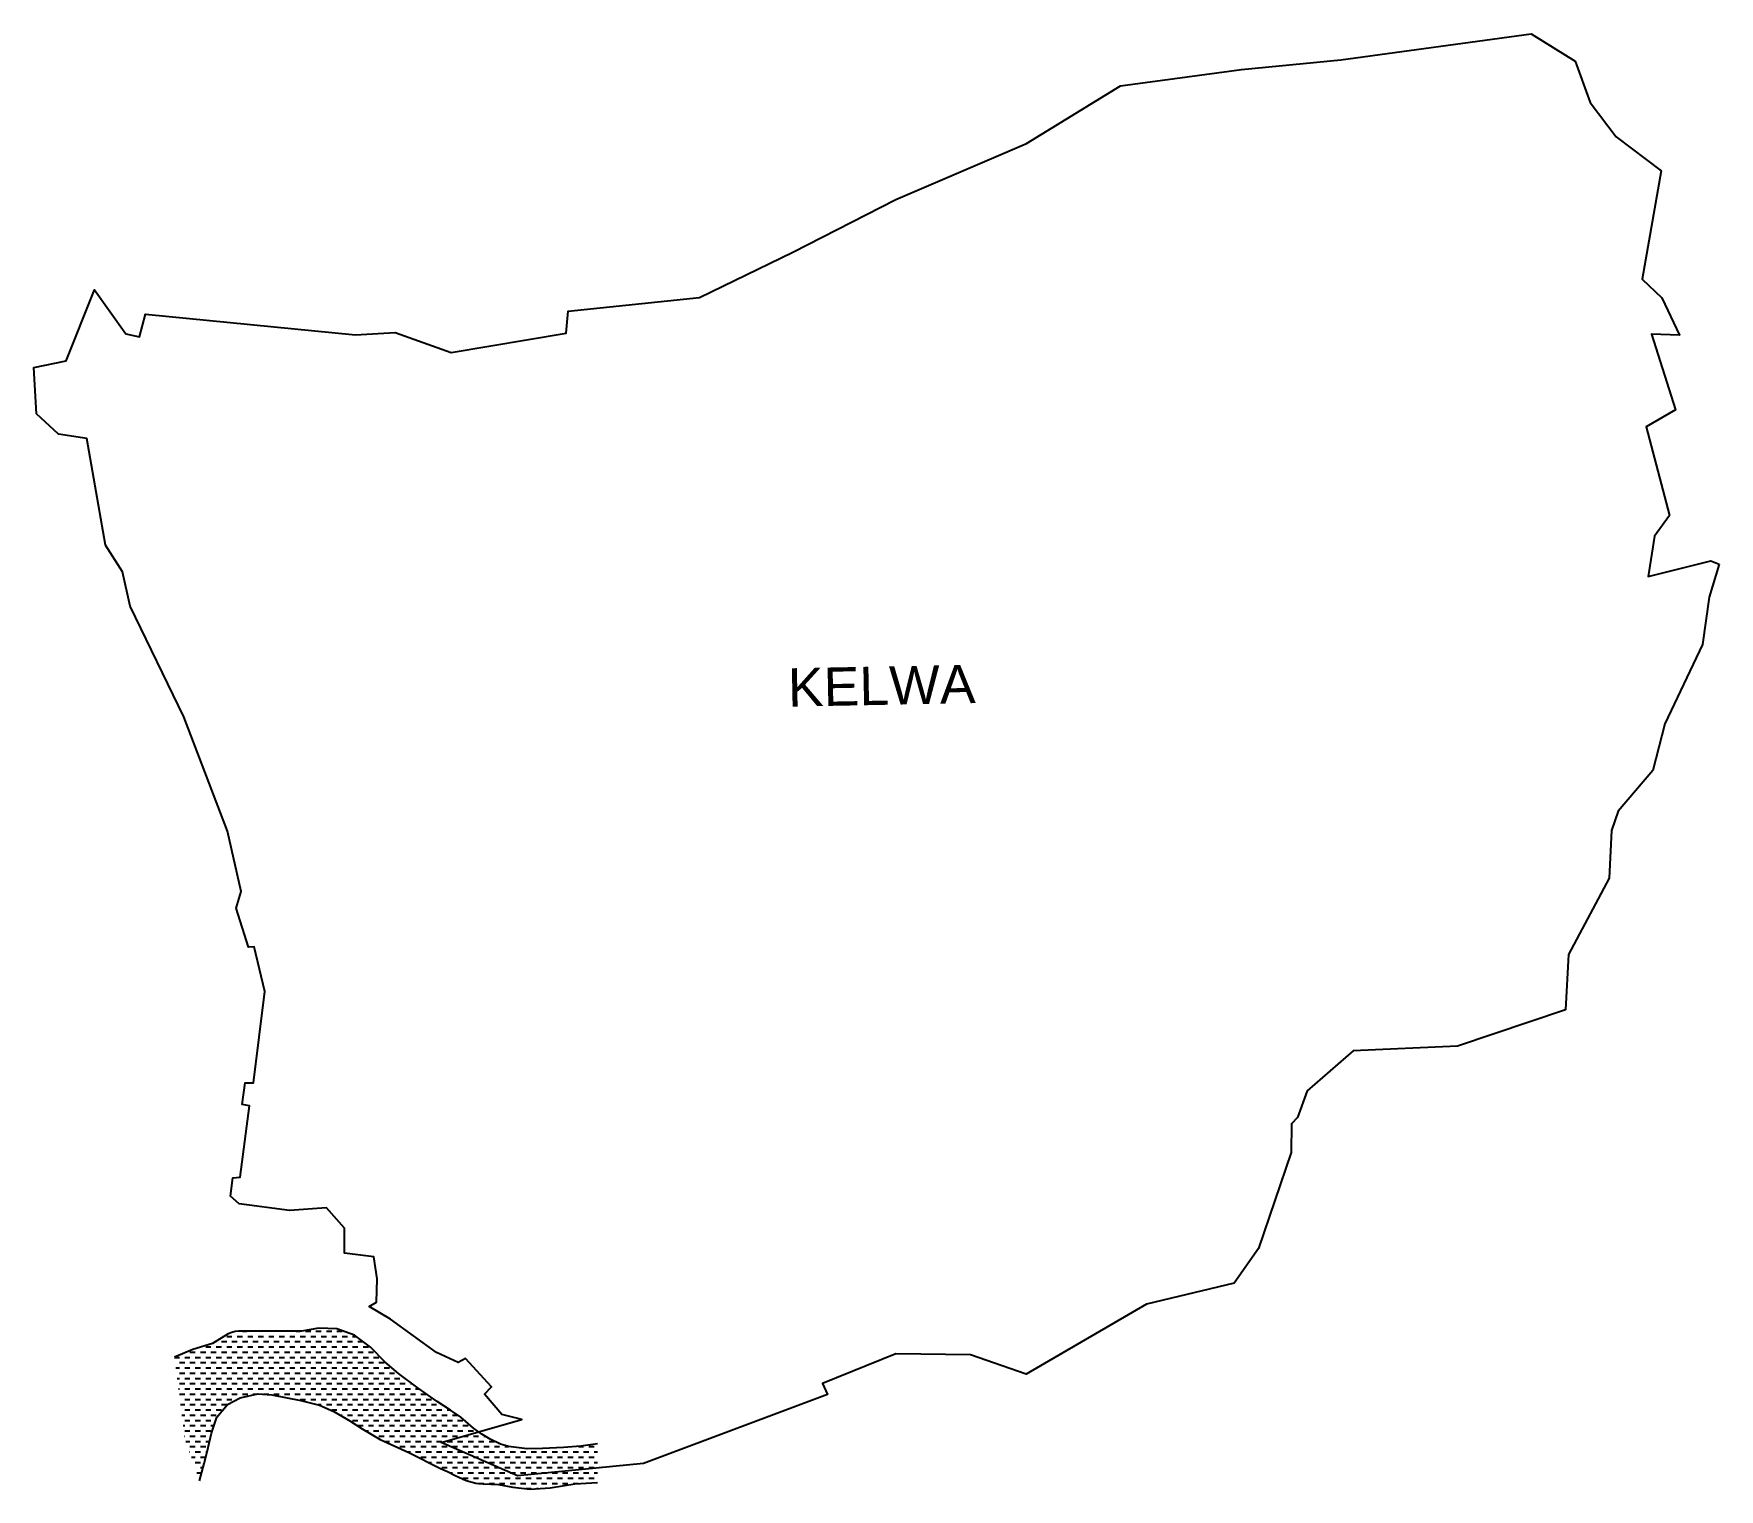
# Model space of a CAD drawing. Header units: metres. Extents: x 261354 to 266452, y 2168412 to 2172813.
import ezdxf

# ---------------------------------------------------------------- set-up
doc = ezdxf.new("R2010")
doc.units = ezdxf.units.M
for name, color, linetype in [('CREEK', 132, 'Continuous'), ('village', 3, 'Continuous'), ('VILLAGE NAME', 250, 'Continuous')]:
    doc.layers.add(name, color=color, linetype=linetype)
doc.styles.get("Standard").update_dxf_attribs({"font": 'simplex.shx'})

msp = doc.modelspace()

# ---------------------------------------------------------------- hatches: boundary and pattern name
at = {"layer": 'CREEK'}
h = msp.add_hatch(dxfattribs=at)
h.set_pattern_fill('DASH', color=256, scale=5)
h.paths.add_polyline_path([(262164.2, 2168890.5), (262141.8, 2168890), (262063.5, 2168890), (262057.6, 2168890), (261973.4, 2168890.2), (261963.5, 2168889.5), (261952.6, 2168886.3), (261941.6, 2168882.1), (261894.7, 2168852.5), (261835.4, 2168835), (261779.3, 2168811.4), (261810.9, 2168566.9), (261855.6, 2168437.7), (261869, 2168490.3), (261878.8, 2168525.6), (261892.1, 2168581.7), (261907.5, 2168629.8), (261940, 2168667.9), (261978.2, 2168688.3), (262031.4, 2168700.9), (262074.2, 2168697.3), (262161.5, 2168680.7), (262218.7, 2168666.7), (262261.9, 2168646.9), (262309.9, 2168618.9), (262347.4, 2168594.7), (262401.8, 2168562.9), (262488, 2168523.3), (262584.3, 2168474.4), (262605, 2168465.2), (262628.5, 2168453.2), (262661.6, 2168438.2), (262690.9, 2168430.3), (262712.8, 2168428), (262759.6, 2168426.4), (262802.9, 2168417.9), (262855.8, 2168411.9), (262915.4, 2168416.7), (262990.6, 2168428.3), (263058.7, 2168432.7), (263058.7, 2168549.5), (263008.5, 2168542.1), (262956.5, 2168538.1), (262892.8, 2168535.6), (262846.1, 2168533.9), (262790.2, 2168540.9), (262765.2, 2168548.2), (262734.1, 2168563.7), (262708.7, 2168578.7), (262684.2, 2168596.8), (262645.3, 2168630), (262614.8, 2168651.6), (262574, 2168677.7), (262516.8, 2168717.5), (262456.9, 2168762.1), (262417, 2168795.9), (262372.3, 2168841.7), (262324.5, 2168878.1), (262270.3, 2168896.8), (262216.3, 2168898.8)])

# ---------------------------------------------------------------- linework, layer by layer
at = {"color": 3, "flags": 128}
msp.add_lwpolyline([(265882.5, 2172813.4), (266015.5, 2172730.5)], dxfattribs=at)
at = {"layer": 'CREEK', "flags": 128}
for points in [[(262614.8, 2168651.6), (262574, 2168677.7), (262516.8, 2168717.5), (262456.9, 2168762.1), (262417, 2168795.9), (262372.3, 2168841.7), (262324.5, 2168878.1), (262270.3, 2168896.8), (262216.3, 2168898.8), (262164.2, 2168890.5), (262141.8, 2168890), (262063.5, 2168890), (262057.6, 2168890), (261973.4, 2168890.2), (261963.5, 2168889.5), (261952.6, 2168886.3), (261941.6, 2168882.1), (261894.7, 2168852.5), (261835.4, 2168835), (261779.3, 2168811.4)], [(261855.6, 2168437.7), (261869, 2168490.3), (261878.8, 2168525.6), (261892.1, 2168581.7), (261907.5, 2168629.8), (261940, 2168667.9), (261978.2, 2168688.3), (262031.4, 2168700.9), (262074.2, 2168697.3), (262161.5, 2168680.7), (262218.7, 2168666.7), (262261.9, 2168646.9), (262309.9, 2168618.9), (262347.4, 2168594.7), (262401.8, 2168562.9), (262488, 2168523.3), (262584.3, 2168474.4), (262605, 2168465.2), (262628.5, 2168453.2), (262661.6, 2168438.2), (262690.9, 2168430.3), (262712.8, 2168428), (262759.6, 2168426.4), (262802.9, 2168417.9), (262855.8, 2168411.9), (262915.4, 2168416.7), (262990.6, 2168428.3), (263058.7, 2168432.7)], [(263058.7, 2168549.5), (263008.5, 2168542.1), (262956.5, 2168538.1), (262892.8, 2168535.6), (262846.1, 2168533.9), (262790.2, 2168540.9), (262765.2, 2168548.2), (262734.1, 2168563.7), (262708.7, 2168578.7), (262684.2, 2168596.8), (262645.3, 2168630), (262614.8, 2168651.6)]]:
    msp.add_lwpolyline(points, dxfattribs=at)
at = {"layer": 'village', "color": 3}
for points in [[(266451.5, 2171209.8, 0), (266421.4, 2171109.1, 0), (266400.5, 2170966.2, 0), (266287.3, 2170727, 0), (266250.3, 2170585.7, 0), (266145.5, 2170462.3, 0), (266125.3, 2170403.8, 0), (266118.7, 2170259.8, 0), (265995.3, 2170028.7, 0), (265986.3, 2169862.1, 0), (265660.2, 2169751.4, 0), (265344.2, 2169737.7, 0), (265205.6, 2169617, 0), (265176, 2169535.8, 0), (265158, 2169516.5, 0), (265156.3, 2169430.1, 0), (265057.6, 2169139.6, 0), (264984.7, 2169034.8, 0), (264719.2, 2168972, 0), (264355.2, 2168759.8, 0), (264187.4, 2168818.3, 0), (263960.8, 2168821.7, 0), (263739.2, 2168731.5, 0), (263754.5, 2168699, 0), (263198, 2168490, 0), (262817.5, 2168452.8, 0), (262586, 2168553.1, 0), (262829.9, 2168623.1, 0), (262769.4, 2168638.3, 0), (262716.8, 2168699.6, 0), (262738.8, 2168721.8, 0), (262660.2, 2168807.6, 0), (262637.8, 2168795.7, 0), (262572.4, 2168825.7, 0), (262432.7, 2168925.9, 0), (262368.8, 2168964.8, 0), (262390.9, 2168977.7, 0), (262393.1, 2169047.9, 0), (262382.6, 2169115.3, 0), (262294, 2169126.1, 0), (262294.2, 2169202, 0), (262239.6, 2169263.3, 0), (262127.4, 2169255.4, 0), (261975.5, 2169275.2, 0), (261949.3, 2169298.2, 0), (261956.4, 2169354.1, 0), (261978.4, 2169356.1, 0), (262006.2, 2169571.3, 0), (261984.6, 2169575.2, 0), (261993.7, 2169640.7, 0), (262018.5, 2169641.1, 0), (262052.8, 2169916.8, 0), (262020.8, 2170052.7, 0), (262003, 2170051.7, 0), (261965.9, 2170169.4, 0), (261981.6, 2170219.5, 0), (261940.2, 2170401.8, 0), (261808.2, 2170747.9, 0), (261645.7, 2171082.8, 0), (261622.6, 2171185.9, 0), (261571.5, 2171267.3, 0), (261514.6, 2171589.8, 0), (261429.2, 2171602, 0), (261361.9, 2171663.5, 0), (261353.9, 2171804.3, 0), (261452.2, 2171824.7, 0), (261538.2, 2172038.8, 0), (261632.5, 2171905.5, 0), (261674.2, 2171896.4, 0), (261692.5, 2171965.2, 0), (262327.3, 2171902.8, 0), (262446.7, 2171910.1, 0), (262616.1, 2171849.8, 0), (262964, 2171908.2, 0), (262970.6, 2171974.3, 0), (263367.9, 2172016.2, 0), (263650, 2172153.2, 0), (263961.3, 2172312.5, 0), (264356.3, 2172481.4, 0), (264640.9, 2172655.6, 0), (265006.2, 2172705.1, 0), (265307.4, 2172734.2, 0), (265882.5, 2172813.4, 0)], [(266015.5, 2172730.5, 0), (266060.7, 2172605.7, 0), (266140, 2172502, 0), (266275.4, 2172398.7, 0), (266218.6, 2172071.4, 0), (266277.9, 2172014.7, 0), (266330.8, 2171901.5, 0), (266246.7, 2171905.3, 0), (266318.8, 2171676.1, 0), (266230.6, 2171624.8, 0), (266300.8, 2171357, 0), (266255.7, 2171293.9, 0), (266236.1, 2171172.4, 0), (266425.5, 2171219.4, 0), (266451.5, 2171209.8, 0)]]:
    msp.add_polyline3d(points, dxfattribs=at)

# ---------------------------------------------------------------- texts
at = {"layer": 'VILLAGE NAME', "insert": (263633.5, 2170894.4), "char_height": 116.06, "attachment_point": 1, "rotation": 1.1028}
msp.add_mtext_dynamic_manual_height_columns('{\\fArial|b0|i0|c0|p34;KELWA}', width=775.802, gutter_width=580.3, heights=[0], dxfattribs=at)

doc.saveas('drawing.dxf')
